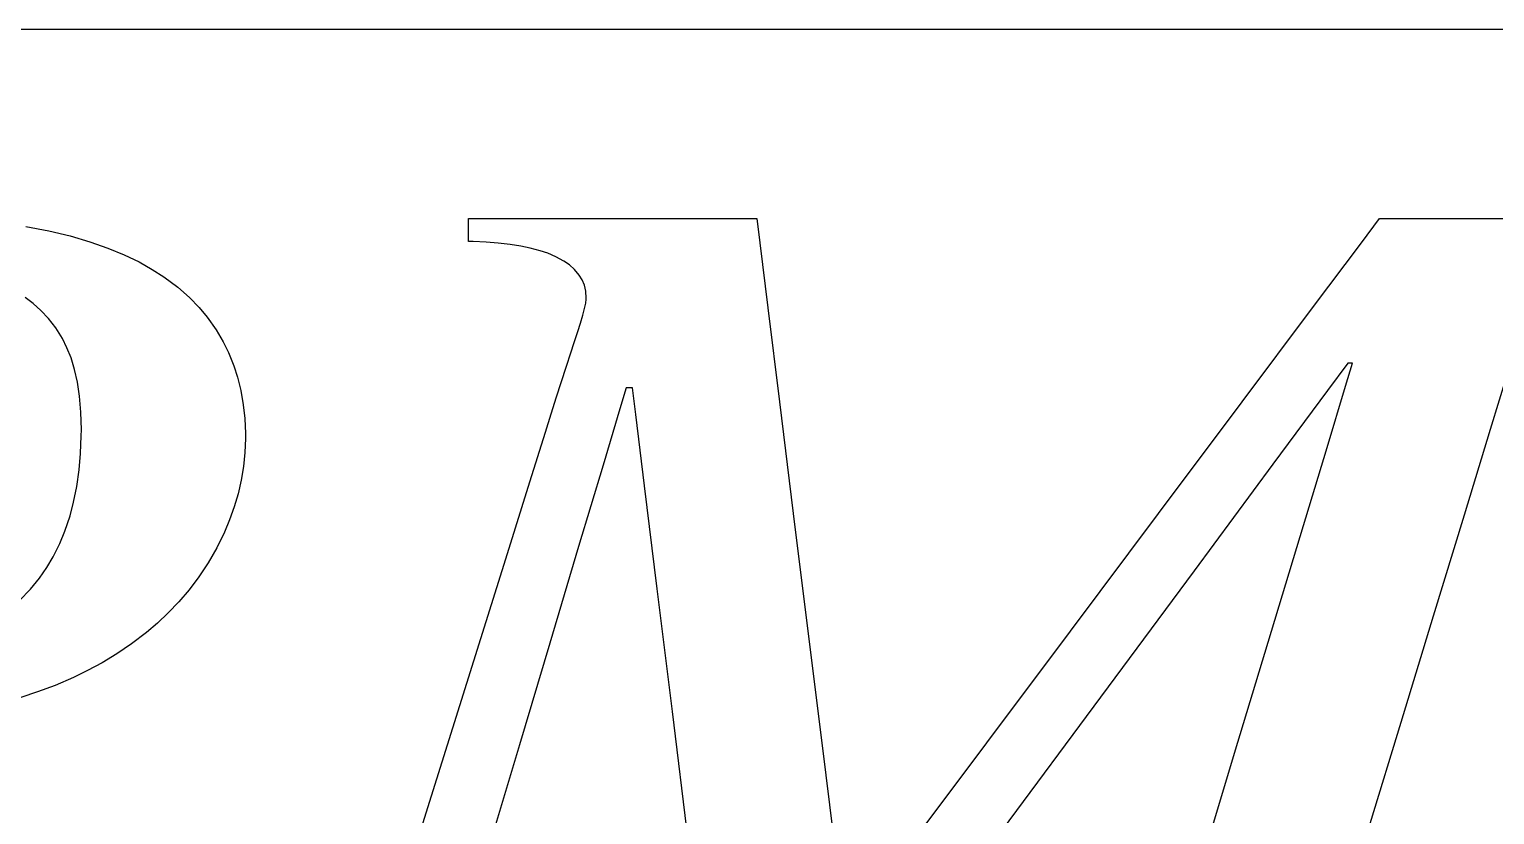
# Model space of a CAD drawing. Header units: millimetres. Extents: x 1519 to 1850, y 53 to 287.
# Drawn here: x 1679.1 to 1696.6, y 62.71 to 72.09 of the extents above; entities that cross this region are included whole.
import ezdxf

# ---------------------------------------------------------------- set-up
doc = ezdxf.new("R2010")
doc.units = ezdxf.units.MM
doc.header["$LTSCALE"] = 6
doc.layers.get('0').update_dxf_attribs({"linetype": 'CONTINUOUS'})

# ---------------------------------------------------------------- blocks, each defined once
blk = doc.blocks.new('PMI')
for points in [[(58.892, -2.123, 0), (59.661, -2.266, 0), (60.382, -2.437, 0), (61.049, -2.632, 0), (61.659, -2.846, 0), (62.211, -3.076, 0), (62.709, -3.318, 0), (63.154, -3.568, 0), (63.55, -3.824, 0), (64.015, -4.172, 0), (64.407, -4.518, 0), (64.737, -4.857, 0), (65.012, -5.186, 0), (65.313, -5.612, 0), (65.546, -6.008, 0), (65.725, -6.374, 0), (65.905, -6.822, 0), (66.03, -7.211, 0), (66.141, -7.661, 0), (66.225, -8.144, 0), (66.276, -8.606, 0), (66.3, -9.104, 0), (66.302, -9.276, 0), (66.285, -9.746, 0), (66.236, -10.217, 0), (66.158, -10.683, 0), (66.052, -11.14, 0), (65.921, -11.586, 0), (65.768, -12.019, 0), (65.595, -12.436, 0), (65.333, -12.971, 0), (65.044, -13.474, 0), (64.731, -13.944, 0), (64.4, -14.382, 0), (64.054, -14.788, 0), (63.697, -15.162, 0), (63.332, -15.508, 0), (62.961, -15.824, 0), (62.458, -16.209, 0), (61.957, -16.549, 0), (61.46, -16.849, 0), (60.972, -17.113, 0), (60.495, -17.344, 0), (59.874, -17.611, 0), (59.283, -17.833, 0), (58.724, -18.016, 0)], [(108.931, -6.988, 0), (108.324, -8.978, 0), (107.444, -11.86, 0), (106.4, -15.276, 0), (105.303, -18.87, 0), (104.259, -22.287, 0)], [(98.615, -23.464, 0), (99.692, -19.901, 0), (100.825, -16.153, 0), (101.903, -12.59, 0), (102.811, -9.585, 0), (103.439, -7.509, 0), (103.673, -6.734, 0), (103.668, -6.734, 0), (103.653, -6.734, 0), (103.631, -6.734, 0), (103.606, -6.734, 0), (103.579, -6.734, 0), (103.553, -6.734, 0), (103.532, -6.734, 0), (103.517, -6.734, 0), (103.511, -6.734, 0), (102.825, -7.661, 0), (100.987, -10.146, 0), (98.325, -13.743, 0), (95.17, -18.007, 0), (91.85, -22.494, 0)], [(81.249, -22.841, 0), (80.713, -18.492, 0), (80.204, -14.358, 0), (79.775, -10.872, 0), (79.479, -8.464, 0), (79.368, -7.565, 0), (79.361, -7.565, 0), (79.341, -7.565, 0), (79.312, -7.565, 0), (79.278, -7.565, 0), (79.242, -7.565, 0), (79.208, -7.565, 0), (79.179, -7.565, 0), (79.159, -7.565, 0), (79.152, -7.565, 0), (78.94, -8.275, 0), (78.372, -10.175, 0), (77.549, -12.926, 0), (76.573, -16.188, 0), (75.547, -19.62, 0), (74.572, -22.882, 0)], [(71.644, -24.336, 0), (72.402, -21.916, 0), (73.302, -19.047, 0), (74.248, -16.029, 0), (75.147, -13.16, 0), (75.905, -10.741, 0), (76.429, -9.069, 0), (76.625, -8.446, 0), (76.802, -7.872, 0), (76.959, -7.382, 0), (77.139, -6.83, 0), (77.285, -6.387, 0), (77.402, -6.033, 0), (77.523, -5.66, 0), (77.61, -5.385, 0), (77.689, -5.118, 0), (77.751, -4.887, 0), (77.788, -4.713, 0), (77.807, -4.572, 0), (77.808, -4.535, 0), (77.79, -4.307, 0), (77.741, -4.104, 0), (77.666, -3.923, 0), (77.57, -3.762, 0), (77.414, -3.575, 0), (77.238, -3.417, 0), (77.048, -3.285, 0), (76.779, -3.139, 0), (76.509, -3.025, 0), (76.247, -2.937, 0), (75.908, -2.847, 0), (75.602, -2.784, 0), (75.235, -2.726, 0), (74.828, -2.68, 0), (74.427, -2.65, 0), (73.984, -2.631, 0), (73.829, -2.628, 0), (73.829, -2.601, 0), (73.829, -2.529, 0), (73.829, -2.425, 0), (73.829, -2.302, 0), (73.829, -2.172, 0), (73.829, -2.049, 0), (73.829, -1.945, 0), (73.829, -1.873, 0), (73.829, -1.846, 0), (74.163, -1.846, 0), (75.057, -1.846, 0), (76.352, -1.846, 0), (77.888, -1.846, 0), (79.503, -1.846, 0), (81.039, -1.846, 0), (82.334, -1.846, 0), (83.228, -1.846, 0), (83.562, -1.846, 0), (83.663, -2.666, 0), (83.935, -4.863, 0), (84.329, -8.043, 0), (84.796, -11.814, 0), (85.286, -15.782, 0), (85.753, -19.552, 0), (86.147, -22.733, 0)], [(88.941, -22.733, 0), (91.323, -19.552, 0), (94.148, -15.782, 0), (97.12, -11.814, 0), (99.945, -8.043, 0), (102.327, -4.863, 0), (103.973, -2.666, 0), (104.587, -1.846, 0), (104.895, -1.846, 0), (105.72, -1.846, 0), (106.915, -1.846, 0), (108.332, -1.846, 0), (109.822, -1.846, 0)], [(58.679, -14.742, 0), (59.042, -14.365, 0), (59.345, -13.991, 0), (59.597, -13.627, 0), (59.806, -13.276, 0), (60.032, -12.823, 0), (60.207, -12.403, 0), (60.381, -11.885, 0), (60.502, -11.43, 0), (60.609, -10.902, 0), (60.69, -10.333, 0), (60.738, -9.784, 0), (60.761, -9.189, 0), (60.763, -8.984, 0), (60.747, -8.388, 0), (60.701, -7.853, 0), (60.629, -7.373, 0), (60.532, -6.943, 0), (60.414, -6.558, 0), (60.277, -6.213, 0), (60.125, -5.904, 0), (59.899, -5.539, 0), (59.655, -5.224, 0), (59.398, -4.954, 0), (59.132, -4.721, 0), (58.86, -4.521, 0)]]:
    blk.add_polyline3d(points)

msp = doc.modelspace()

# ---------------------------------------------------------------- linework, layer by layer
at = {"color": 3}
msp.add_line((1644.6761, 72.0943), (1849.3552, 72.0943), dxfattribs=at)

# ---------------------------------------------------------------- block references
at = {"extrusion": (0, 0, -1), "xscale": -0.3537775977997626, "yscale": 0.3537775977991942, "zscale": 0.3537775977993057}
msp.add_blockref('PMI', (-1658.2243, 70.4889), dxfattribs=at)

doc.saveas('drawing.dxf')
